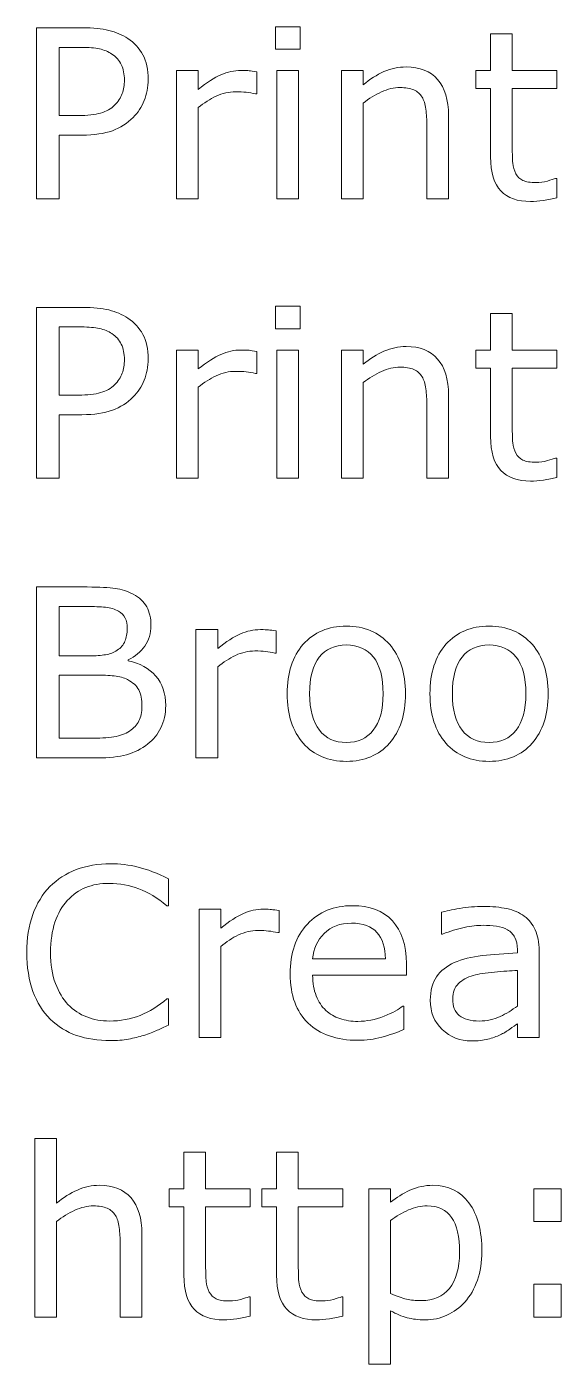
# Model space of a CAD drawing. Header units: inches. Extents: x -16 to 263, y 95 to 274.
# Drawn here: x -16.28 to 0.56, y 231.7 to 273.89 of the extents above; entities that cross this region are included whole.
import ezdxf

# ---------------------------------------------------------------- set-up
doc = ezdxf.new("R2010")
doc.units = ezdxf.units.IN
doc.header["$MEASUREMENT"] = 0
doc.layers.add('LAYER_1_0_0', color=7, linetype='Continuous')

# ---------------------------------------------------------------- blocks, each defined once
blk = doc.blocks.new('block 94')
at = {"layer": 'LAYER_1_0_0', "color": 7, "lineweight": 5}
for points in [[(-7.671, 273.182), (-8.443, 273.182), (-8.443, 273.888), (-7.671, 273.888), (-7.671, 273.182)], [(-7.715, 268.464), (-8.399, 268.464), (-8.399, 272.51), (-7.715, 272.51), (-7.715, 268.464)], [(-7.671, 264.363), (-8.443, 264.363), (-8.443, 265.069), (-7.671, 265.069), (-7.671, 264.363)], [(-7.715, 259.645), (-8.399, 259.645), (-8.399, 263.691), (-7.715, 263.691), (-7.715, 259.645)], [(0.558, 236.196), (-0.301, 236.196), (-0.301, 237.232), (0.558, 237.232), (0.558, 236.196)], [(0.558, 233.186), (-0.301, 233.186), (-0.301, 234.222), (0.558, 234.222), (0.558, 233.186)]]:
    blk.add_lwpolyline(points, dxfattribs=at)
for points, knots in [([(-12.456, 272.224), (-12.456, 271.985), (-12.498, 271.763), (-12.58, 271.559), (-12.664, 271.355), (-12.78, 271.178), (-12.929, 271.029), (-13.114, 270.843), (-13.333, 270.703), (-13.586, 270.61), (-13.838, 270.517), (-14.157, 270.47), (-14.542, 270.47), (-14.542, 270.47), (-15.257, 270.47), (-15.257, 270.47), (-15.257, 270.47), (-15.257, 268.464), (-15.257, 268.464), (-15.257, 268.464), (-15.973, 268.464), (-15.973, 268.464), (-15.973, 268.464), (-15.973, 273.855), (-15.973, 273.855), (-15.973, 273.855), (-14.515, 273.855), (-14.515, 273.855), (-14.192, 273.855), (-13.919, 273.828), (-13.695, 273.773), (-13.471, 273.719), (-13.272, 273.634), (-13.099, 273.518), (-12.894, 273.38), (-12.736, 273.209), (-12.624, 273.003), (-12.512, 272.798), (-12.456, 272.538), (-12.456, 272.224)], [0, 0, 0, 0, 1, 1, 1, 2, 2, 2, 3, 3, 3, 4, 4, 4, 5, 5, 5, 6, 6, 6, 7, 7, 7, 8, 8, 8, 9, 9, 9, 10, 10, 10, 11, 11, 11, 12, 12, 12, 13, 13, 13, 13]), ([(0.417, 268.492), (0.289, 268.458), (0.149, 268.43), (-0.001, 268.409), (-0.152, 268.387), (-0.286, 268.376), (-0.405, 268.376), (-0.817, 268.376), (-1.13, 268.487), (-1.345, 268.71), (-1.56, 268.932), (-1.667, 269.289), (-1.667, 269.78), (-1.667, 269.78), (-1.667, 271.937), (-1.667, 271.937), (-1.667, 271.937), (-2.13, 271.937), (-2.13, 271.937), (-2.13, 271.937), (-2.13, 272.51), (-2.13, 272.51), (-2.13, 272.51), (-1.667, 272.51), (-1.667, 272.51), (-1.667, 272.51), (-1.667, 273.668), (-1.667, 273.668), (-1.667, 273.668), (-0.984, 273.668), (-0.984, 273.668), (-0.984, 273.668), (-0.984, 272.51), (-0.984, 272.51), (-0.984, 272.51), (0.417, 272.51), (0.417, 272.51), (0.417, 272.51), (0.417, 271.937), (0.417, 271.937), (0.417, 271.937), (-0.984, 271.937), (-0.984, 271.937), (-0.984, 271.937), (-0.984, 270.087), (-0.984, 270.087), (-0.984, 269.873), (-0.979, 269.707), (-0.969, 269.587), (-0.959, 269.467), (-0.926, 269.355), (-0.868, 269.251), (-0.815, 269.154), (-0.742, 269.083), (-0.65, 269.038), (-0.557, 268.994), (-0.416, 268.971), (-0.226, 268.971), (-0.115, 268.971), (0, 268.988), (0.121, 269.021), (0.241, 269.054), (0.328, 269.081), (0.381, 269.103), (0.381, 269.103), (0.417, 269.103), (0.417, 269.103), (0.417, 269.103), (0.417, 268.492), (0.417, 268.492)], [0, 0, 0, 0, 1, 1, 1, 2, 2, 2, 3, 3, 3, 4, 4, 4, 5, 5, 5, 6, 6, 6, 7, 7, 7, 8, 8, 8, 9, 9, 9, 10, 10, 10, 11, 11, 11, 12, 12, 12, 13, 13, 13, 14, 14, 14, 15, 15, 15, 16, 16, 16, 17, 17, 17, 18, 18, 18, 19, 19, 19, 20, 20, 20, 21, 21, 21, 22, 22, 22, 23, 23, 23, 23]), ([(-13.206, 272.208), (-13.206, 272.393), (-13.238, 272.554), (-13.303, 272.692), (-13.368, 272.829), (-13.466, 272.941), (-13.598, 273.028), (-13.713, 273.103), (-13.845, 273.156), (-13.992, 273.189), (-14.14, 273.221), (-14.326, 273.238), (-14.551, 273.238), (-14.551, 273.238), (-15.257, 273.238), (-15.257, 273.238), (-15.257, 273.238), (-15.257, 271.088), (-15.257, 271.088), (-15.257, 271.088), (-14.656, 271.088), (-14.656, 271.088), (-14.368, 271.088), (-14.134, 271.114), (-13.954, 271.165), (-13.775, 271.217), (-13.628, 271.3), (-13.515, 271.413), (-13.402, 271.528), (-13.323, 271.65), (-13.276, 271.778), (-13.23, 271.905), (-13.206, 272.049), (-13.206, 272.208)], [0, 0, 0, 0, 1, 1, 1, 2, 2, 2, 3, 3, 3, 4, 4, 4, 5, 5, 5, 6, 6, 6, 7, 7, 7, 8, 8, 8, 9, 9, 9, 10, 10, 10, 11, 11, 11, 11]), ([(-2.993, 268.464), (-2.993, 268.464), (-3.676, 268.464), (-3.676, 268.464), (-3.676, 268.464), (-3.676, 270.765), (-3.676, 270.765), (-3.676, 270.951), (-3.687, 271.125), (-3.709, 271.288), (-3.73, 271.451), (-3.77, 271.578), (-3.827, 271.67), (-3.887, 271.771), (-3.973, 271.846), (-4.086, 271.896), (-4.199, 271.945), (-4.345, 271.97), (-4.524, 271.97), (-4.709, 271.97), (-4.903, 271.924), (-5.104, 271.832), (-5.305, 271.741), (-5.498, 271.624), (-5.683, 271.482), (-5.683, 271.482), (-5.683, 268.464), (-5.683, 268.464), (-5.683, 268.464), (-6.366, 268.464), (-6.366, 268.464), (-6.366, 268.464), (-6.366, 272.51), (-6.366, 272.51), (-6.366, 272.51), (-5.683, 272.51), (-5.683, 272.51), (-5.683, 272.51), (-5.683, 272.059), (-5.683, 272.059), (-5.471, 272.235), (-5.252, 272.373), (-5.026, 272.472), (-4.8, 272.571), (-4.569, 272.62), (-4.33, 272.62), (-3.895, 272.62), (-3.564, 272.489), (-3.335, 272.226), (-3.107, 271.963), (-2.993, 271.584), (-2.993, 271.089), (-2.993, 271.089), (-2.993, 268.464), (-2.993, 268.464)], [0, 0, 0, 0, 1, 1, 1, 2, 2, 2, 3, 3, 3, 4, 4, 4, 5, 5, 5, 6, 6, 6, 7, 7, 7, 8, 8, 8, 9, 9, 9, 10, 10, 10, 11, 11, 11, 12, 12, 12, 13, 13, 13, 14, 14, 14, 15, 15, 15, 16, 16, 16, 17, 17, 17, 18, 18, 18, 18]), ([(-9.036, 271.771), (-9.036, 271.771), (-9.072, 271.771), (-9.072, 271.771), (-9.173, 271.794), (-9.272, 271.811), (-9.367, 271.822), (-9.463, 271.832), (-9.575, 271.837), (-9.705, 271.837), (-9.915, 271.837), (-10.117, 271.791), (-10.313, 271.698), (-10.508, 271.605), (-10.696, 271.485), (-10.877, 271.338), (-10.877, 271.338), (-10.877, 268.464), (-10.877, 268.464), (-10.877, 268.464), (-11.561, 268.464), (-11.561, 268.464), (-11.561, 268.464), (-11.561, 272.51), (-11.561, 272.51), (-11.561, 272.51), (-10.877, 272.51), (-10.877, 272.51), (-10.877, 272.51), (-10.877, 271.912), (-10.877, 271.912), (-10.607, 272.13), (-10.369, 272.284), (-10.163, 272.374), (-9.957, 272.465), (-9.747, 272.51), (-9.532, 272.51), (-9.414, 272.51), (-9.328, 272.507), (-9.275, 272.501), (-9.221, 272.495), (-9.142, 272.483), (-9.036, 272.467), (-9.036, 272.467), (-9.036, 271.771), (-9.036, 271.771)], [0, 0, 0, 0, 1, 1, 1, 2, 2, 2, 3, 3, 3, 4, 4, 4, 5, 5, 5, 6, 6, 6, 7, 7, 7, 8, 8, 8, 9, 9, 9, 10, 10, 10, 11, 11, 11, 12, 12, 12, 13, 13, 13, 14, 14, 14, 15, 15, 15, 15]), ([(-12.456, 263.405), (-12.456, 263.166), (-12.498, 262.944), (-12.58, 262.74), (-12.664, 262.536), (-12.78, 262.359), (-12.929, 262.209), (-13.114, 262.023), (-13.333, 261.884), (-13.586, 261.791), (-13.838, 261.698), (-14.157, 261.651), (-14.542, 261.651), (-14.542, 261.651), (-15.257, 261.651), (-15.257, 261.651), (-15.257, 261.651), (-15.257, 259.645), (-15.257, 259.645), (-15.257, 259.645), (-15.973, 259.645), (-15.973, 259.645), (-15.973, 259.645), (-15.973, 265.036), (-15.973, 265.036), (-15.973, 265.036), (-14.515, 265.036), (-14.515, 265.036), (-14.192, 265.036), (-13.919, 265.008), (-13.695, 264.954), (-13.471, 264.899), (-13.272, 264.814), (-13.099, 264.699), (-12.894, 264.561), (-12.736, 264.389), (-12.624, 264.184), (-12.512, 263.979), (-12.456, 263.719), (-12.456, 263.405)], [0, 0, 0, 0, 1, 1, 1, 2, 2, 2, 3, 3, 3, 4, 4, 4, 5, 5, 5, 6, 6, 6, 7, 7, 7, 8, 8, 8, 9, 9, 9, 10, 10, 10, 11, 11, 11, 12, 12, 12, 13, 13, 13, 13]), ([(0.417, 259.672), (0.289, 259.638), (0.149, 259.611), (-0.001, 259.589), (-0.152, 259.567), (-0.286, 259.556), (-0.405, 259.556), (-0.817, 259.556), (-1.13, 259.668), (-1.345, 259.89), (-1.56, 260.113), (-1.667, 260.47), (-1.667, 260.961), (-1.667, 260.961), (-1.667, 263.117), (-1.667, 263.117), (-1.667, 263.117), (-2.13, 263.117), (-2.13, 263.117), (-2.13, 263.117), (-2.13, 263.691), (-2.13, 263.691), (-2.13, 263.691), (-1.667, 263.691), (-1.667, 263.691), (-1.667, 263.691), (-1.667, 264.848), (-1.667, 264.848), (-1.667, 264.848), (-0.984, 264.848), (-0.984, 264.848), (-0.984, 264.848), (-0.984, 263.691), (-0.984, 263.691), (-0.984, 263.691), (0.417, 263.691), (0.417, 263.691), (0.417, 263.691), (0.417, 263.117), (0.417, 263.117), (0.417, 263.117), (-0.984, 263.117), (-0.984, 263.117), (-0.984, 263.117), (-0.984, 261.268), (-0.984, 261.268), (-0.984, 261.054), (-0.979, 260.888), (-0.969, 260.768), (-0.959, 260.648), (-0.926, 260.536), (-0.868, 260.432), (-0.815, 260.335), (-0.742, 260.264), (-0.65, 260.219), (-0.557, 260.174), (-0.416, 260.152), (-0.226, 260.152), (-0.115, 260.152), (0, 260.168), (0.121, 260.201), (0.241, 260.234), (0.328, 260.262), (0.381, 260.284), (0.381, 260.284), (0.417, 260.284), (0.417, 260.284), (0.417, 260.284), (0.417, 259.672), (0.417, 259.672)], [0, 0, 0, 0, 1, 1, 1, 2, 2, 2, 3, 3, 3, 4, 4, 4, 5, 5, 5, 6, 6, 6, 7, 7, 7, 8, 8, 8, 9, 9, 9, 10, 10, 10, 11, 11, 11, 12, 12, 12, 13, 13, 13, 14, 14, 14, 15, 15, 15, 16, 16, 16, 17, 17, 17, 18, 18, 18, 19, 19, 19, 20, 20, 20, 21, 21, 21, 22, 22, 22, 23, 23, 23, 23]), ([(-13.206, 263.388), (-13.206, 263.574), (-13.238, 263.735), (-13.303, 263.872), (-13.368, 264.01), (-13.466, 264.122), (-13.598, 264.208), (-13.713, 264.283), (-13.845, 264.337), (-13.992, 264.37), (-14.14, 264.402), (-14.326, 264.418), (-14.551, 264.418), (-14.551, 264.418), (-15.257, 264.418), (-15.257, 264.418), (-15.257, 264.418), (-15.257, 262.268), (-15.257, 262.268), (-15.257, 262.268), (-14.656, 262.268), (-14.656, 262.268), (-14.368, 262.268), (-14.134, 262.294), (-13.954, 262.346), (-13.775, 262.398), (-13.628, 262.48), (-13.515, 262.594), (-13.402, 262.709), (-13.323, 262.831), (-13.276, 262.958), (-13.23, 263.086), (-13.206, 263.229), (-13.206, 263.388)], [0, 0, 0, 0, 1, 1, 1, 2, 2, 2, 3, 3, 3, 4, 4, 4, 5, 5, 5, 6, 6, 6, 7, 7, 7, 8, 8, 8, 9, 9, 9, 10, 10, 10, 11, 11, 11, 11]), ([(-9.036, 262.952), (-9.036, 262.952), (-9.072, 262.952), (-9.072, 262.952), (-9.173, 262.975), (-9.272, 262.992), (-9.367, 263.003), (-9.463, 263.013), (-9.575, 263.018), (-9.705, 263.018), (-9.915, 263.018), (-10.117, 262.972), (-10.313, 262.879), (-10.508, 262.786), (-10.696, 262.665), (-10.877, 262.518), (-10.877, 262.518), (-10.877, 259.645), (-10.877, 259.645), (-10.877, 259.645), (-11.561, 259.645), (-11.561, 259.645), (-11.561, 259.645), (-11.561, 263.691), (-11.561, 263.691), (-11.561, 263.691), (-10.877, 263.691), (-10.877, 263.691), (-10.877, 263.691), (-10.877, 263.093), (-10.877, 263.093), (-10.607, 263.31), (-10.369, 263.464), (-10.163, 263.554), (-9.957, 263.645), (-9.747, 263.691), (-9.532, 263.691), (-9.414, 263.691), (-9.328, 263.687), (-9.275, 263.681), (-9.221, 263.675), (-9.142, 263.664), (-9.036, 263.647), (-9.036, 263.647), (-9.036, 262.952), (-9.036, 262.952)], [0, 0, 0, 0, 1, 1, 1, 2, 2, 2, 3, 3, 3, 4, 4, 4, 5, 5, 5, 6, 6, 6, 7, 7, 7, 8, 8, 8, 9, 9, 9, 10, 10, 10, 11, 11, 11, 12, 12, 12, 13, 13, 13, 14, 14, 14, 15, 15, 15, 15]), ([(-2.993, 259.645), (-2.993, 259.645), (-3.676, 259.645), (-3.676, 259.645), (-3.676, 259.645), (-3.676, 261.946), (-3.676, 261.946), (-3.676, 262.131), (-3.687, 262.305), (-3.709, 262.469), (-3.73, 262.631), (-3.77, 262.759), (-3.827, 262.85), (-3.887, 262.952), (-3.973, 263.027), (-4.086, 263.076), (-4.199, 263.126), (-4.345, 263.15), (-4.524, 263.15), (-4.709, 263.15), (-4.903, 263.105), (-5.104, 263.013), (-5.305, 262.921), (-5.498, 262.804), (-5.683, 262.662), (-5.683, 262.662), (-5.683, 259.645), (-5.683, 259.645), (-5.683, 259.645), (-6.366, 259.645), (-6.366, 259.645), (-6.366, 259.645), (-6.366, 263.691), (-6.366, 263.691), (-6.366, 263.691), (-5.683, 263.691), (-5.683, 263.691), (-5.683, 263.691), (-5.683, 263.24), (-5.683, 263.24), (-5.471, 263.416), (-5.252, 263.553), (-5.026, 263.652), (-4.8, 263.751), (-4.569, 263.801), (-4.33, 263.801), (-3.895, 263.801), (-3.564, 263.669), (-3.335, 263.406), (-3.107, 263.143), (-2.993, 262.764), (-2.993, 262.269), (-2.993, 262.269), (-2.993, 259.645), (-2.993, 259.645)], [0, 0, 0, 0, 1, 1, 1, 2, 2, 2, 3, 3, 3, 4, 4, 4, 5, 5, 5, 6, 6, 6, 7, 7, 7, 8, 8, 8, 9, 9, 9, 10, 10, 10, 11, 11, 11, 12, 12, 12, 13, 13, 13, 14, 14, 14, 15, 15, 15, 16, 16, 16, 17, 17, 17, 18, 18, 18, 18]), ([(-11.905, 252.481), (-11.905, 252.214), (-11.956, 251.978), (-12.057, 251.772), (-12.159, 251.568), (-12.295, 251.399), (-12.467, 251.267), (-12.669, 251.107), (-12.892, 250.994), (-13.135, 250.926), (-13.378, 250.859), (-13.686, 250.825), (-14.06, 250.825), (-14.06, 250.825), (-15.973, 250.825), (-15.973, 250.825), (-15.973, 250.825), (-15.973, 256.216), (-15.973, 256.216), (-15.973, 256.216), (-14.377, 256.216), (-14.377, 256.216), (-13.983, 256.216), (-13.689, 256.201), (-13.493, 256.172), (-13.298, 256.144), (-13.111, 256.083), (-12.933, 255.991), (-12.735, 255.887), (-12.591, 255.754), (-12.502, 255.591), (-12.413, 255.428), (-12.368, 255.233), (-12.368, 255.005), (-12.368, 254.749), (-12.433, 254.531), (-12.563, 254.351), (-12.693, 254.171), (-12.868, 254.026), (-13.085, 253.917), (-13.085, 253.917), (-13.085, 253.888), (-13.085, 253.888), (-12.719, 253.813), (-12.431, 253.653), (-12.221, 253.409), (-12.01, 253.164), (-11.905, 252.855), (-11.905, 252.481)], [0, 0, 0, 0, 1, 1, 1, 2, 2, 2, 3, 3, 3, 4, 4, 4, 5, 5, 5, 6, 6, 6, 7, 7, 7, 8, 8, 8, 9, 9, 9, 10, 10, 10, 11, 11, 11, 12, 12, 12, 13, 13, 13, 14, 14, 14, 15, 15, 15, 16, 16, 16, 16]), ([(-13.118, 254.908), (-13.118, 255.038), (-13.139, 255.148), (-13.183, 255.237), (-13.226, 255.326), (-13.296, 255.399), (-13.392, 255.455), (-13.506, 255.519), (-13.643, 255.559), (-13.804, 255.575), (-13.965, 255.591), (-14.165, 255.599), (-14.404, 255.599), (-14.404, 255.599), (-15.257, 255.599), (-15.257, 255.599), (-15.257, 255.599), (-15.257, 254.044), (-15.257, 254.044), (-15.257, 254.044), (-14.331, 254.044), (-14.331, 254.044), (-14.107, 254.044), (-13.93, 254.056), (-13.797, 254.079), (-13.664, 254.101), (-13.542, 254.149), (-13.429, 254.221), (-13.315, 254.294), (-13.235, 254.387), (-13.188, 254.502), (-13.141, 254.616), (-13.118, 254.752), (-13.118, 254.908)], [0, 0, 0, 0, 1, 1, 1, 2, 2, 2, 3, 3, 3, 4, 4, 4, 5, 5, 5, 6, 6, 6, 7, 7, 7, 8, 8, 8, 9, 9, 9, 10, 10, 10, 11, 11, 11, 11]), ([(-8.425, 254.132), (-8.425, 254.132), (-8.461, 254.132), (-8.461, 254.132), (-8.562, 254.156), (-8.661, 254.172), (-8.756, 254.183), (-8.851, 254.194), (-8.964, 254.198), (-9.094, 254.198), (-9.303, 254.198), (-9.506, 254.152), (-9.702, 254.059), (-9.897, 253.966), (-10.085, 253.846), (-10.266, 253.699), (-10.266, 253.699), (-10.266, 250.825), (-10.266, 250.825), (-10.266, 250.825), (-10.95, 250.825), (-10.95, 250.825), (-10.95, 250.825), (-10.95, 254.871), (-10.95, 254.871), (-10.95, 254.871), (-10.266, 254.871), (-10.266, 254.871), (-10.266, 254.871), (-10.266, 254.274), (-10.266, 254.274), (-9.996, 254.491), (-9.758, 254.645), (-9.552, 254.735), (-9.346, 254.826), (-9.135, 254.871), (-8.92, 254.871), (-8.802, 254.871), (-8.716, 254.868), (-8.663, 254.862), (-8.61, 254.856), (-8.531, 254.845), (-8.425, 254.828), (-8.425, 254.828), (-8.425, 254.132), (-8.425, 254.132)], [0, 0, 0, 0, 1, 1, 1, 2, 2, 2, 3, 3, 3, 4, 4, 4, 5, 5, 5, 6, 6, 6, 7, 7, 7, 8, 8, 8, 9, 9, 9, 10, 10, 10, 11, 11, 11, 12, 12, 12, 13, 13, 13, 14, 14, 14, 15, 15, 15, 15]), ([(-4.348, 252.847), (-4.348, 252.188), (-4.517, 251.668), (-4.854, 251.287), (-5.191, 250.906), (-5.643, 250.715), (-6.21, 250.715), (-6.78, 250.715), (-7.234, 250.906), (-7.57, 251.287), (-7.906, 251.668), (-8.074, 252.188), (-8.074, 252.847), (-8.074, 253.505), (-7.906, 254.025), (-7.57, 254.408), (-7.234, 254.79), (-6.78, 254.981), (-6.21, 254.981), (-5.643, 254.981), (-5.191, 254.79), (-4.854, 254.408), (-4.517, 254.025), (-4.348, 253.505), (-4.348, 252.847)], [0, 0, 0, 0, 1, 1, 1, 2, 2, 2, 3, 3, 3, 4, 4, 4, 5, 5, 5, 6, 6, 6, 7, 7, 7, 8, 8, 8, 8]), ([(0.148, 252.847), (0.148, 252.188), (-0.02, 251.668), (-0.358, 251.287), (-0.695, 250.906), (-1.147, 250.715), (-1.713, 250.715), (-2.284, 250.715), (-2.738, 250.906), (-3.074, 251.287), (-3.41, 251.668), (-3.578, 252.188), (-3.578, 252.847), (-3.578, 253.505), (-3.41, 254.025), (-3.074, 254.408), (-2.738, 254.79), (-2.284, 254.981), (-1.713, 254.981), (-1.147, 254.981), (-0.695, 254.79), (-0.358, 254.408), (-0.02, 254.025), (0.148, 253.505), (0.148, 252.847)], [0, 0, 0, 0, 1, 1, 1, 2, 2, 2, 3, 3, 3, 4, 4, 4, 5, 5, 5, 6, 6, 6, 7, 7, 7, 8, 8, 8, 8]), ([(-5.054, 252.847), (-5.054, 253.367), (-5.156, 253.753), (-5.36, 254.006), (-5.563, 254.26), (-5.847, 254.386), (-6.21, 254.386), (-6.577, 254.386), (-6.862, 254.26), (-7.065, 254.006), (-7.267, 253.753), (-7.369, 253.367), (-7.369, 252.847), (-7.369, 252.343), (-7.267, 251.961), (-7.063, 251.701), (-6.859, 251.44), (-6.574, 251.31), (-6.21, 251.31), (-5.849, 251.31), (-5.567, 251.439), (-5.362, 251.697), (-5.156, 251.955), (-5.054, 252.338), (-5.054, 252.847)], [0, 0, 0, 0, 1, 1, 1, 2, 2, 2, 3, 3, 3, 4, 4, 4, 5, 5, 5, 6, 6, 6, 7, 7, 7, 8, 8, 8, 8]), ([(-0.557, 252.847), (-0.557, 253.367), (-0.66, 253.753), (-0.864, 254.006), (-1.068, 254.26), (-1.351, 254.386), (-1.713, 254.386), (-2.08, 254.386), (-2.366, 254.26), (-2.568, 254.006), (-2.771, 253.753), (-2.872, 253.367), (-2.872, 252.847), (-2.872, 252.343), (-2.77, 251.961), (-2.566, 251.701), (-2.362, 251.44), (-2.078, 251.31), (-1.713, 251.31), (-1.353, 251.31), (-1.07, 251.439), (-0.865, 251.697), (-0.66, 251.955), (-0.557, 252.338), (-0.557, 252.847)], [0, 0, 0, 0, 1, 1, 1, 2, 2, 2, 3, 3, 3, 4, 4, 4, 5, 5, 5, 6, 6, 6, 7, 7, 7, 8, 8, 8, 8]), ([(-12.655, 252.455), (-12.655, 252.671), (-12.687, 252.842), (-12.752, 252.97), (-12.817, 253.097), (-12.936, 253.205), (-13.107, 253.294), (-13.223, 253.354), (-13.363, 253.393), (-13.529, 253.411), (-13.694, 253.429), (-13.894, 253.438), (-14.131, 253.438), (-14.131, 253.438), (-15.257, 253.438), (-15.257, 253.438), (-15.257, 253.438), (-15.257, 251.442), (-15.257, 251.442), (-15.257, 251.442), (-14.309, 251.442), (-14.309, 251.442), (-13.995, 251.442), (-13.738, 251.459), (-13.538, 251.491), (-13.338, 251.524), (-13.173, 251.583), (-13.046, 251.67), (-12.91, 251.763), (-12.811, 251.87), (-12.749, 251.99), (-12.686, 252.11), (-12.655, 252.265), (-12.655, 252.455)], [0, 0, 0, 0, 1, 1, 1, 2, 2, 2, 3, 3, 3, 4, 4, 4, 5, 5, 5, 6, 6, 6, 7, 7, 7, 8, 8, 8, 9, 9, 9, 10, 10, 10, 11, 11, 11, 11]), ([(-11.817, 242.393), (-11.949, 242.336), (-12.069, 242.281), (-12.177, 242.231), (-12.283, 242.181), (-12.424, 242.128), (-12.598, 242.072), (-12.744, 242.027), (-12.904, 241.988), (-13.077, 241.955), (-13.249, 241.923), (-13.439, 241.906), (-13.646, 241.906), (-14.036, 241.906), (-14.391, 241.961), (-14.711, 242.071), (-15.03, 242.181), (-15.308, 242.352), (-15.544, 242.586), (-15.775, 242.815), (-15.956, 243.106), (-16.086, 243.459), (-16.216, 243.812), (-16.282, 244.223), (-16.282, 244.691), (-16.282, 245.134), (-16.219, 245.53), (-16.094, 245.88), (-15.968, 246.229), (-15.788, 246.524), (-15.552, 246.765), (-15.323, 246.999), (-15.046, 247.177), (-14.722, 247.301), (-14.397, 247.423), (-14.038, 247.485), (-13.642, 247.485), (-13.354, 247.485), (-13.065, 247.45), (-12.777, 247.38), (-12.489, 247.31), (-12.168, 247.187), (-11.817, 247.011), (-11.817, 247.011), (-11.817, 246.162), (-11.817, 246.162), (-11.817, 246.162), (-11.871, 246.162), (-11.871, 246.162), (-12.167, 246.408), (-12.461, 246.587), (-12.752, 246.699), (-13.043, 246.811), (-13.355, 246.867), (-13.687, 246.867), (-13.959, 246.867), (-14.204, 246.824), (-14.422, 246.736), (-14.64, 246.648), (-14.834, 246.511), (-15.005, 246.326), (-15.171, 246.145), (-15.3, 245.917), (-15.393, 245.642), (-15.485, 245.366), (-15.532, 245.048), (-15.532, 244.687), (-15.532, 244.309), (-15.481, 243.984), (-15.379, 243.712), (-15.276, 243.44), (-15.144, 243.218), (-14.983, 243.047), (-14.815, 242.87), (-14.618, 242.737), (-14.393, 242.652), (-14.168, 242.566), (-13.93, 242.524), (-13.679, 242.524), (-13.336, 242.524), (-13.013, 242.583), (-12.712, 242.7), (-12.412, 242.818), (-12.13, 242.994), (-11.867, 243.229), (-11.867, 243.229), (-11.817, 243.229), (-11.817, 243.229), (-11.817, 243.229), (-11.817, 242.393), (-11.817, 242.393)], [0, 0, 0, 0, 1, 1, 1, 2, 2, 2, 3, 3, 3, 4, 4, 4, 5, 5, 5, 6, 6, 6, 7, 7, 7, 8, 8, 8, 9, 9, 9, 10, 10, 10, 11, 11, 11, 12, 12, 12, 13, 13, 13, 14, 14, 14, 15, 15, 15, 16, 16, 16, 17, 17, 17, 18, 18, 18, 19, 19, 19, 20, 20, 20, 21, 21, 21, 22, 22, 22, 23, 23, 23, 24, 24, 24, 25, 25, 25, 26, 26, 26, 27, 27, 27, 28, 28, 28, 29, 29, 29, 30, 30, 30, 30]), ([(-8.331, 245.313), (-8.331, 245.313), (-8.367, 245.313), (-8.367, 245.313), (-8.468, 245.336), (-8.566, 245.353), (-8.662, 245.364), (-8.757, 245.374), (-8.869, 245.379), (-9, 245.379), (-9.21, 245.379), (-9.412, 245.333), (-9.607, 245.24), (-9.803, 245.147), (-9.991, 245.026), (-10.172, 244.879), (-10.172, 244.879), (-10.172, 242.006), (-10.172, 242.006), (-10.172, 242.006), (-10.855, 242.006), (-10.855, 242.006), (-10.855, 242.006), (-10.855, 246.051), (-10.855, 246.051), (-10.855, 246.051), (-10.172, 246.051), (-10.172, 246.051), (-10.172, 246.051), (-10.172, 245.454), (-10.172, 245.454), (-9.902, 245.671), (-9.664, 245.825), (-9.457, 245.916), (-9.251, 246.007), (-9.041, 246.051), (-8.826, 246.051), (-8.708, 246.051), (-8.623, 246.049), (-8.57, 246.043), (-8.517, 246.036), (-8.437, 246.025), (-8.331, 246.009), (-8.331, 246.009), (-8.331, 245.313), (-8.331, 245.313)], [0, 0, 0, 0, 1, 1, 1, 2, 2, 2, 3, 3, 3, 4, 4, 4, 5, 5, 5, 6, 6, 6, 7, 7, 7, 8, 8, 8, 9, 9, 9, 10, 10, 10, 11, 11, 11, 12, 12, 12, 13, 13, 13, 14, 14, 14, 15, 15, 15, 15]), ([(-4.32, 243.968), (-4.32, 243.968), (-7.275, 243.968), (-7.275, 243.968), (-7.275, 243.719), (-7.238, 243.501), (-7.163, 243.317), (-7.089, 243.131), (-6.988, 242.98), (-6.858, 242.861), (-6.733, 242.745), (-6.586, 242.658), (-6.414, 242.6), (-6.244, 242.542), (-6.055, 242.513), (-5.849, 242.513), (-5.576, 242.513), (-5.301, 242.567), (-5.024, 242.677), (-4.748, 242.786), (-4.551, 242.892), (-4.433, 242.998), (-4.433, 242.998), (-4.398, 242.998), (-4.398, 242.998), (-4.398, 242.998), (-4.398, 242.257), (-4.398, 242.257), (-4.626, 242.161), (-4.86, 242.08), (-5.098, 242.015), (-5.337, 241.95), (-5.587, 241.917), (-5.849, 241.917), (-6.518, 241.917), (-7.041, 242.099), (-7.417, 242.462), (-7.792, 242.824), (-7.981, 243.339), (-7.981, 244.007), (-7.981, 244.668), (-7.801, 245.192), (-7.441, 245.58), (-7.081, 245.968), (-6.607, 246.162), (-6.02, 246.162), (-5.477, 246.162), (-5.057, 246.003), (-4.762, 245.686), (-4.468, 245.369), (-4.32, 244.919), (-4.32, 244.336), (-4.32, 244.336), (-4.32, 243.968), (-4.32, 243.968)], [0, 0, 0, 0, 1, 1, 1, 2, 2, 2, 3, 3, 3, 4, 4, 4, 5, 5, 5, 6, 6, 6, 7, 7, 7, 8, 8, 8, 9, 9, 9, 10, 10, 10, 11, 11, 11, 12, 12, 12, 13, 13, 13, 14, 14, 14, 15, 15, 15, 16, 16, 16, 17, 17, 17, 18, 18, 18, 18]), ([(-0.139, 242.006), (-0.139, 242.006), (-0.822, 242.006), (-0.822, 242.006), (-0.822, 242.006), (-0.822, 242.438), (-0.822, 242.438), (-0.882, 242.396), (-0.964, 242.339), (-1.066, 242.266), (-1.168, 242.192), (-1.266, 242.134), (-1.363, 242.091), (-1.476, 242.035), (-1.605, 241.989), (-1.752, 241.952), (-1.898, 241.915), (-2.069, 241.895), (-2.267, 241.895), (-2.63, 241.895), (-2.937, 242.016), (-3.189, 242.257), (-3.441, 242.498), (-3.567, 242.805), (-3.567, 243.178), (-3.567, 243.484), (-3.502, 243.732), (-3.371, 243.92), (-3.24, 244.11), (-3.053, 244.258), (-2.811, 244.367), (-2.566, 244.475), (-2.271, 244.548), (-1.928, 244.587), (-1.584, 244.625), (-1.216, 244.654), (-0.822, 244.673), (-0.822, 244.673), (-0.822, 244.779), (-0.822, 244.779), (-0.822, 244.934), (-0.849, 245.062), (-0.904, 245.163), (-0.957, 245.265), (-1.035, 245.345), (-1.136, 245.403), (-1.232, 245.459), (-1.347, 245.496), (-1.482, 245.515), (-1.617, 245.535), (-1.758, 245.544), (-1.905, 245.544), (-2.083, 245.544), (-2.281, 245.521), (-2.5, 245.474), (-2.719, 245.427), (-2.945, 245.358), (-3.178, 245.269), (-3.178, 245.269), (-3.215, 245.269), (-3.215, 245.269), (-3.215, 245.269), (-3.215, 245.956), (-3.215, 245.956), (-3.082, 245.992), (-2.89, 246.032), (-2.639, 246.075), (-2.388, 246.118), (-2.141, 246.14), (-1.897, 246.14), (-1.613, 246.14), (-1.365, 246.116), (-1.154, 246.069), (-0.942, 246.023), (-0.76, 245.943), (-0.605, 245.829), (-0.454, 245.718), (-0.337, 245.575), (-0.258, 245.399), (-0.178, 245.223), (-0.139, 245.005), (-0.139, 244.745), (-0.139, 244.745), (-0.139, 242.006), (-0.139, 242.006)], [0, 0, 0, 0, 1, 1, 1, 2, 2, 2, 3, 3, 3, 4, 4, 4, 5, 5, 5, 6, 6, 6, 7, 7, 7, 8, 8, 8, 9, 9, 9, 10, 10, 10, 11, 11, 11, 12, 12, 12, 13, 13, 13, 14, 14, 14, 15, 15, 15, 16, 16, 16, 17, 17, 17, 18, 18, 18, 19, 19, 19, 20, 20, 20, 21, 21, 21, 22, 22, 22, 23, 23, 23, 24, 24, 24, 25, 25, 25, 26, 26, 26, 27, 27, 27, 28, 28, 28, 28]), ([(-4.982, 244.486), (-4.984, 244.844), (-5.073, 245.121), (-5.249, 245.317), (-5.424, 245.513), (-5.691, 245.611), (-6.049, 245.611), (-6.41, 245.611), (-6.698, 245.503), (-6.911, 245.288), (-7.125, 245.072), (-7.246, 244.806), (-7.275, 244.486), (-7.275, 244.486), (-4.982, 244.486), (-4.982, 244.486)], [0, 0, 0, 0, 1, 1, 1, 2, 2, 2, 3, 3, 3, 4, 4, 4, 5, 5, 5, 5]), ([(-0.822, 242.998), (-0.822, 242.998), (-0.822, 244.122), (-0.822, 244.122), (-1.028, 244.111), (-1.27, 244.093), (-1.549, 244.068), (-1.828, 244.044), (-2.049, 244.009), (-2.211, 243.963), (-2.406, 243.908), (-2.562, 243.822), (-2.682, 243.705), (-2.802, 243.588), (-2.862, 243.427), (-2.862, 243.222), (-2.862, 242.99), (-2.792, 242.817), (-2.653, 242.699), (-2.515, 242.582), (-2.302, 242.524), (-2.018, 242.524), (-1.781, 242.524), (-1.564, 242.571), (-1.368, 242.663), (-1.172, 242.756), (-0.99, 242.868), (-0.822, 242.998)], [0, 0, 0, 0, 1, 1, 1, 2, 2, 2, 3, 3, 3, 4, 4, 4, 5, 5, 5, 6, 6, 6, 7, 7, 7, 8, 8, 8, 9, 9, 9, 9]), ([(-12.655, 233.186), (-12.655, 233.186), (-13.338, 233.186), (-13.338, 233.186), (-13.338, 233.186), (-13.338, 235.487), (-13.338, 235.487), (-13.338, 235.673), (-13.349, 235.847), (-13.371, 236.01), (-13.392, 236.173), (-13.431, 236.3), (-13.489, 236.392), (-13.549, 236.493), (-13.635, 236.569), (-13.748, 236.618), (-13.861, 236.667), (-14.007, 236.692), (-14.187, 236.692), (-14.371, 236.692), (-14.564, 236.646), (-14.766, 236.555), (-14.967, 236.463), (-15.16, 236.346), (-15.345, 236.204), (-15.345, 236.204), (-15.345, 233.186), (-15.345, 233.186), (-15.345, 233.186), (-16.028, 233.186), (-16.028, 233.186), (-16.028, 233.186), (-16.028, 238.82), (-16.028, 238.82), (-16.028, 238.82), (-15.345, 238.82), (-15.345, 238.82), (-15.345, 238.82), (-15.345, 236.781), (-15.345, 236.781), (-15.133, 236.957), (-14.914, 237.095), (-14.688, 237.194), (-14.462, 237.293), (-14.231, 237.342), (-13.992, 237.342), (-13.557, 237.342), (-13.225, 237.211), (-12.997, 236.948), (-12.769, 236.685), (-12.655, 236.306), (-12.655, 235.811), (-12.655, 235.811), (-12.655, 233.186), (-12.655, 233.186)], [0, 0, 0, 0, 1, 1, 1, 2, 2, 2, 3, 3, 3, 4, 4, 4, 5, 5, 5, 6, 6, 6, 7, 7, 7, 8, 8, 8, 9, 9, 9, 10, 10, 10, 11, 11, 11, 12, 12, 12, 13, 13, 13, 14, 14, 14, 15, 15, 15, 16, 16, 16, 17, 17, 17, 18, 18, 18, 18]), ([(-9.246, 233.214), (-9.373, 233.18), (-9.512, 233.152), (-9.663, 233.131), (-9.814, 233.109), (-9.948, 233.098), (-10.066, 233.098), (-10.479, 233.098), (-10.792, 233.21), (-11.007, 233.432), (-11.222, 233.655), (-11.329, 234.012), (-11.329, 234.503), (-11.329, 234.503), (-11.329, 236.659), (-11.329, 236.659), (-11.329, 236.659), (-11.792, 236.659), (-11.792, 236.659), (-11.792, 236.659), (-11.792, 237.232), (-11.792, 237.232), (-11.792, 237.232), (-11.329, 237.232), (-11.329, 237.232), (-11.329, 237.232), (-11.329, 238.39), (-11.329, 238.39), (-11.329, 238.39), (-10.646, 238.39), (-10.646, 238.39), (-10.646, 238.39), (-10.646, 237.232), (-10.646, 237.232), (-10.646, 237.232), (-9.246, 237.232), (-9.246, 237.232), (-9.246, 237.232), (-9.246, 236.659), (-9.246, 236.659), (-9.246, 236.659), (-10.646, 236.659), (-10.646, 236.659), (-10.646, 236.659), (-10.646, 234.809), (-10.646, 234.809), (-10.646, 234.596), (-10.641, 234.429), (-10.631, 234.309), (-10.622, 234.189), (-10.588, 234.078), (-10.53, 233.974), (-10.477, 233.877), (-10.405, 233.806), (-10.312, 233.761), (-10.219, 233.716), (-10.078, 233.693), (-9.888, 233.693), (-9.777, 233.693), (-9.662, 233.71), (-9.541, 233.743), (-9.421, 233.776), (-9.334, 233.803), (-9.281, 233.826), (-9.281, 233.826), (-9.246, 233.826), (-9.246, 233.826), (-9.246, 233.826), (-9.246, 233.214), (-9.246, 233.214)], [0, 0, 0, 0, 1, 1, 1, 2, 2, 2, 3, 3, 3, 4, 4, 4, 5, 5, 5, 6, 6, 6, 7, 7, 7, 8, 8, 8, 9, 9, 9, 10, 10, 10, 11, 11, 11, 12, 12, 12, 13, 13, 13, 14, 14, 14, 15, 15, 15, 16, 16, 16, 17, 17, 17, 18, 18, 18, 19, 19, 19, 20, 20, 20, 21, 21, 21, 22, 22, 22, 23, 23, 23, 23]), ([(-6.326, 233.214), (-6.454, 233.18), (-6.594, 233.152), (-6.744, 233.131), (-6.895, 233.109), (-7.029, 233.098), (-7.148, 233.098), (-7.56, 233.098), (-7.873, 233.21), (-8.088, 233.432), (-8.302, 233.655), (-8.41, 234.012), (-8.41, 234.503), (-8.41, 234.503), (-8.41, 236.659), (-8.41, 236.659), (-8.41, 236.659), (-8.873, 236.659), (-8.873, 236.659), (-8.873, 236.659), (-8.873, 237.232), (-8.873, 237.232), (-8.873, 237.232), (-8.41, 237.232), (-8.41, 237.232), (-8.41, 237.232), (-8.41, 238.39), (-8.41, 238.39), (-8.41, 238.39), (-7.726, 238.39), (-7.726, 238.39), (-7.726, 238.39), (-7.726, 237.232), (-7.726, 237.232), (-7.726, 237.232), (-6.326, 237.232), (-6.326, 237.232), (-6.326, 237.232), (-6.326, 236.659), (-6.326, 236.659), (-6.326, 236.659), (-7.726, 236.659), (-7.726, 236.659), (-7.726, 236.659), (-7.726, 234.809), (-7.726, 234.809), (-7.726, 234.596), (-7.721, 234.429), (-7.712, 234.309), (-7.702, 234.189), (-7.668, 234.078), (-7.611, 233.974), (-7.558, 233.877), (-7.485, 233.806), (-7.393, 233.761), (-7.3, 233.716), (-7.159, 233.693), (-6.968, 233.693), (-6.858, 233.693), (-6.742, 233.71), (-6.622, 233.743), (-6.502, 233.776), (-6.415, 233.803), (-6.362, 233.826), (-6.362, 233.826), (-6.326, 233.826), (-6.326, 233.826), (-6.326, 233.826), (-6.326, 233.214), (-6.326, 233.214)], [0, 0, 0, 0, 1, 1, 1, 2, 2, 2, 3, 3, 3, 4, 4, 4, 5, 5, 5, 6, 6, 6, 7, 7, 7, 8, 8, 8, 9, 9, 9, 10, 10, 10, 11, 11, 11, 12, 12, 12, 13, 13, 13, 14, 14, 14, 15, 15, 15, 16, 16, 16, 17, 17, 17, 18, 18, 18, 19, 19, 19, 20, 20, 20, 21, 21, 21, 22, 22, 22, 23, 23, 23, 23]), ([(-1.941, 235.253), (-1.941, 234.924), (-1.988, 234.623), (-2.082, 234.351), (-2.176, 234.079), (-2.309, 233.849), (-2.48, 233.66), (-2.639, 233.482), (-2.827, 233.343), (-3.043, 233.245), (-3.259, 233.148), (-3.487, 233.098), (-3.729, 233.098), (-3.939, 233.098), (-4.129, 233.121), (-4.298, 233.167), (-4.469, 233.213), (-4.642, 233.285), (-4.818, 233.381), (-4.818, 233.381), (-4.818, 231.698), (-4.818, 231.698), (-4.818, 231.698), (-5.501, 231.698), (-5.501, 231.698), (-5.501, 231.698), (-5.501, 237.232), (-5.501, 237.232), (-5.501, 237.232), (-4.818, 237.232), (-4.818, 237.232), (-4.818, 237.232), (-4.818, 236.806), (-4.818, 236.806), (-4.637, 236.958), (-4.434, 237.085), (-4.208, 237.189), (-3.983, 237.291), (-3.742, 237.342), (-3.486, 237.342), (-2.999, 237.342), (-2.619, 237.158), (-2.348, 236.789), (-2.076, 236.42), (-1.941, 235.908), (-1.941, 235.253)], [0, 0, 0, 0, 1, 1, 1, 2, 2, 2, 3, 3, 3, 4, 4, 4, 5, 5, 5, 6, 6, 6, 7, 7, 7, 8, 8, 8, 9, 9, 9, 10, 10, 10, 11, 11, 11, 12, 12, 12, 13, 13, 13, 14, 14, 14, 15, 15, 15, 15]), ([(-2.646, 235.231), (-2.646, 235.72), (-2.73, 236.086), (-2.896, 236.329), (-3.062, 236.571), (-3.317, 236.692), (-3.662, 236.692), (-3.857, 236.692), (-4.053, 236.65), (-4.251, 236.565), (-4.449, 236.48), (-4.637, 236.369), (-4.818, 236.23), (-4.818, 236.23), (-4.818, 233.93), (-4.818, 233.93), (-4.626, 233.843), (-4.46, 233.783), (-4.321, 233.752), (-4.183, 233.72), (-4.026, 233.704), (-3.85, 233.704), (-3.472, 233.704), (-3.176, 233.833), (-2.965, 234.089), (-2.752, 234.346), (-2.646, 234.727), (-2.646, 235.231)], [0, 0, 0, 0, 1, 1, 1, 2, 2, 2, 3, 3, 3, 4, 4, 4, 5, 5, 5, 6, 6, 6, 7, 7, 7, 8, 8, 8, 9, 9, 9, 9])]:
    blk.add_open_spline(points, degree=3, knots=knots, dxfattribs=at)

msp = doc.modelspace()

# ---------------------------------------------------------------- block references
at = {"layer": 'LAYER_1_0_0'}
msp.add_blockref('block 94', (0, 0), dxfattribs=at)

doc.saveas('drawing.dxf')
